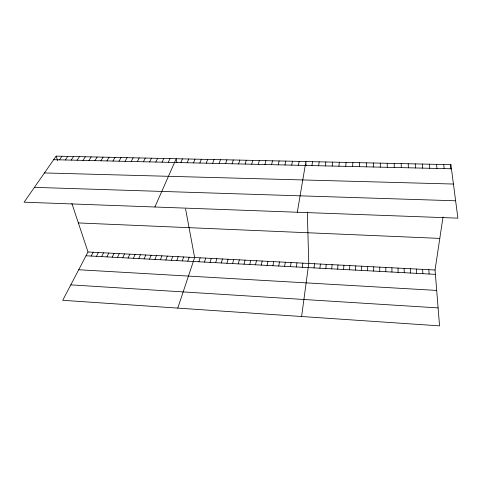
<?xml version="1.0" encoding="UTF-8"?>
<svg xmlns="http://www.w3.org/2000/svg" width="482" height="482" viewBox="0 0 482 482"><rect width="100%" height="100%" fill="white"/><g stroke="black" fill="none" stroke-linecap="round" stroke-linejoin="round"><path stroke-width="0.72" d="M387.251 167.314L387.251 163.29M385.823 271.721L385.835 267.456M379.726 271.396L379.78 267.142M380.262 167.158L380.322 163.145M373.646 271.077L373.749 266.829M373.303 166.995L373.423 162.994M367.597 270.751L367.736 266.516M361.56 270.432L361.747 266.203M366.374 166.838L366.549 162.844M355.547 270.113L355.776 265.895M359.47 166.682L359.699 162.699M349.558 269.793L349.83 265.582M352.595 166.525L352.884 162.548M343.588 269.474L343.901 265.275M337.641 269.161L337.99 264.967M345.751 166.368L346.088 162.404M331.712 268.848L332.104 264.666M338.93 166.212L339.328 162.253M325.802 268.534L326.242 264.359M319.915 268.221L320.391 264.058M332.14 166.061L332.586 162.109M314.047 267.908L314.571 263.756M325.374 165.904L325.874 161.964M301.605 316.511L308.763 263.455L307.317 211.996M318.632 165.748L319.192 161.819M302.268 267.281L302.865 263.148M71.848 203.368L88.007 251.99L62.72 300.304L439.554 325.868L435.047 270.01L443.024 216.966M450.254 168.917L450.899 164.669L56.141 156.132L24.1 202.187L457.9 218.153L450.899 164.669M311.926 165.597L312.535 161.675M296.352 266.968L296.99 262.841M290.453 266.654L291.134 262.539M297.316 212.243L305.901 161.53L306.016 165.627M284.579 266.341L285.302 262.232M298.454 165.29L299.171 161.386M278.729 266.028L279.488 261.931M272.89 265.721L273.692 261.63M291.694 165.139L292.466 161.241M267.082 265.407L267.92 261.334M284.964 164.983L285.784 161.096M261.286 265.1L262.166 261.033M255.514 264.793L256.43 260.738M278.265 164.832L279.132 160.952M249.76 264.491L250.718 260.437M271.583 164.675L272.511 160.813M244.031 264.184L245.019 260.141M264.937 164.525L265.913 160.669M238.319 263.883L239.349 259.846M232.625 263.576L233.692 259.557M258.31 164.374L259.34 160.524M226.95 263.274L228.052 259.262M251.712 164.223L252.791 160.386M221.298 262.973L222.437 258.973M245.145 164.073L246.272 160.241M215.665 262.678L216.84 258.677M210.05 262.377L211.261 258.388M238.602 163.928L239.777 160.102M204.452 262.081L205.7 258.105M232.083 163.778L233.306 159.964M198.873 261.786L200.163 257.816M225.588 163.627L226.859 159.825M177.756 308.106L194.638 257.527L185.564 208.911M187.781 261.196L189.137 257.243M219.117 163.482L220.443 159.687M182.262 260.901L183.654 256.96M212.676 163.338L214.05 159.548M176.755 260.605L178.183 256.671M171.279 260.316L172.737 256.388M206.26 163.187L207.676 159.409M165.814 260.027L167.308 256.111M199.867 163.043L201.331 159.271M160.367 259.738L161.898 255.828M193.505 162.898L195.017 159.132M154.939 259.449L156.505 255.55M149.534 259.159L151.131 255.267M187.161 162.753L188.721 159M144.142 258.876L145.775 254.99M180.846 162.609L182.449 158.861M138.768 258.587L140.437 254.713M133.418 258.304L135.117 254.436M154.903 207.001L176.201 158.729L176.936 162.675M128.079 258.021L129.809 254.165M168.284 162.326L169.977 158.596M122.759 257.737L124.525 253.887M117.457 257.454L119.259 253.616M162.042 162.181L163.778 158.458M112.179 257.177L114.005 253.339M155.819 162.036L157.608 158.325M106.914 256.894L108.769 253.068M149.625 161.898L151.456 158.192M101.666 256.617L103.558 252.797M96.43 256.34L98.358 252.532M143.455 161.759L145.329 158.06M91.219 256.062L93.177 252.261M137.304 161.615L139.22 157.927M131.182 161.476L133.14 157.795M125.079 161.337L127.085 157.668M119.006 161.199L121.048 157.536M112.951 161.06L115.035 157.403M106.92 160.922L109.046 157.277M100.913 160.789L103.082 157.144M94.924 160.651L97.135 157.018M88.959 160.518L91.212 156.891M83.025 160.379L85.314 156.764M77.102 160.247L79.434 156.638M71.209 160.108L73.583 156.511M65.335 159.976L67.745 156.385M59.485 159.843L61.937 156.258M53.653 159.711L451.435 168.778M44.446 172.942L453.435 184.04M34.415 187.359L455.629 200.795M78.349 222.937L439.801 238.403M88.007 251.99L435.047 270.01M86.025 255.785L435.397 274.354M78.711 269.751L436.692 290.423M70.8 284.868L438.102 307.908M56.141 156.132L57.623 160.584M443.711 164.513L444.187 168.61M436.553 164.356L436.963 168.447M429.42 164.205L429.775 168.284M422.322 164.049L422.618 168.122M428.817 269.685L429.125 274.023M422.612 269.366L422.871 273.692M415.249 163.898L415.484 167.959M416.43 269.04L416.641 273.36M408.206 163.747L408.381 167.796M410.266 268.721L410.435 273.029M401.193 163.591L401.307 167.634M404.127 268.402L404.247 272.704M398.005 268.088L398.084 272.372M394.21 163.44L394.264 167.477M391.908 267.769L391.944 272.047"/></g></svg>
